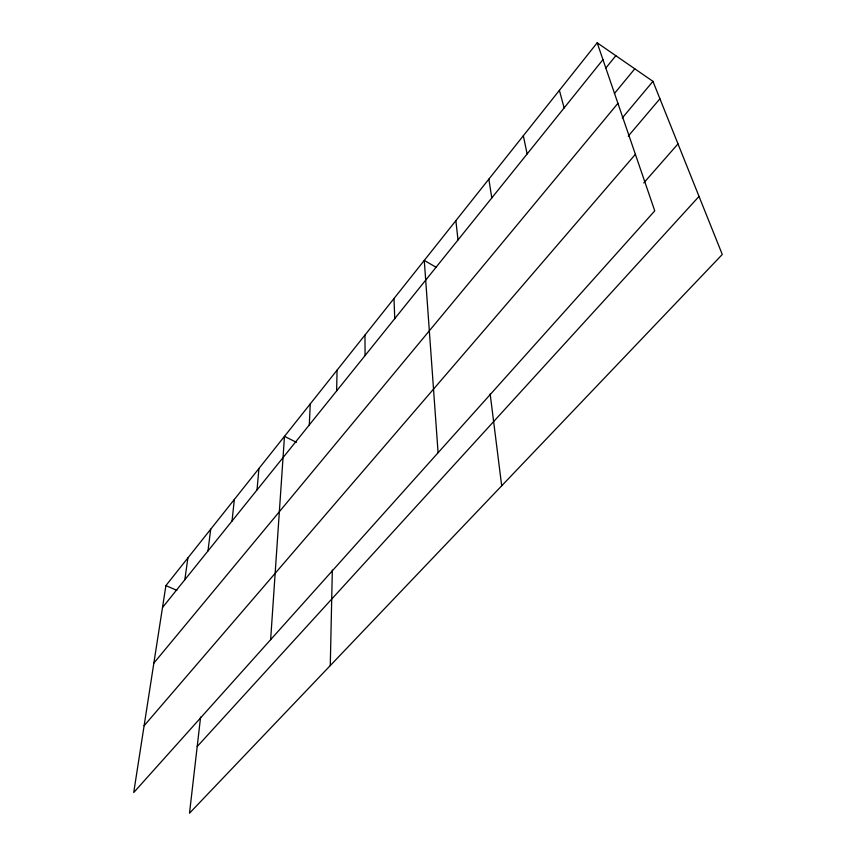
<?xml version="1.0" encoding="UTF-8"?>
<svg xmlns="http://www.w3.org/2000/svg" width="856" height="856" viewBox="0 0 856 856"><rect width="100%" height="100%" fill="white"/><g stroke="black" fill="none" stroke-linecap="round" stroke-linejoin="round"><path stroke-width="1.28" d="M336.622 390.925L337.061 370.177M330.277 665.572L332.331 570.032M309.294 424.918L310.257 403.914M270.635 639.678L284.481 436.357L296.433 442.338M257.025 489.932L258.929 468.51M232.03 521.037L234.351 499.444M200.593 717.082L189.508 813.2L722.282 254.467L652.946 81.352L597.178 42.8L165.914 585.579L133.718 792.528L654.754 210.854L597.178 42.8M207.976 550.954L210.694 529.222M184.821 579.758L187.903 557.919M162.512 607.514L602.945 59.653M605.92 67.934L615.817 55.694M614.426 93.518L634.778 68.801M153.855 663.1L617.914 103.341M622.28 117.968L652.946 81.352M628.25 136.125L659.923 98.782M144.108 725.749L635.387 154.326M643.765 182.927L677.995 143.904M197.201 746.539L699.031 196.42M165.914 585.579L176.86 590.362M436.442 267.468L424.276 260.406L438.09 452.738M559.396 90.351L564.136 107.92M523.326 135.74L527.125 153.962M488.851 179.139L491.793 197.918M490.156 393.888L501.691 485.801M455.863 220.645L458.014 239.926M394.006 298.509L394.744 318.625M364.956 335.07L365.084 355.529"/></g></svg>
